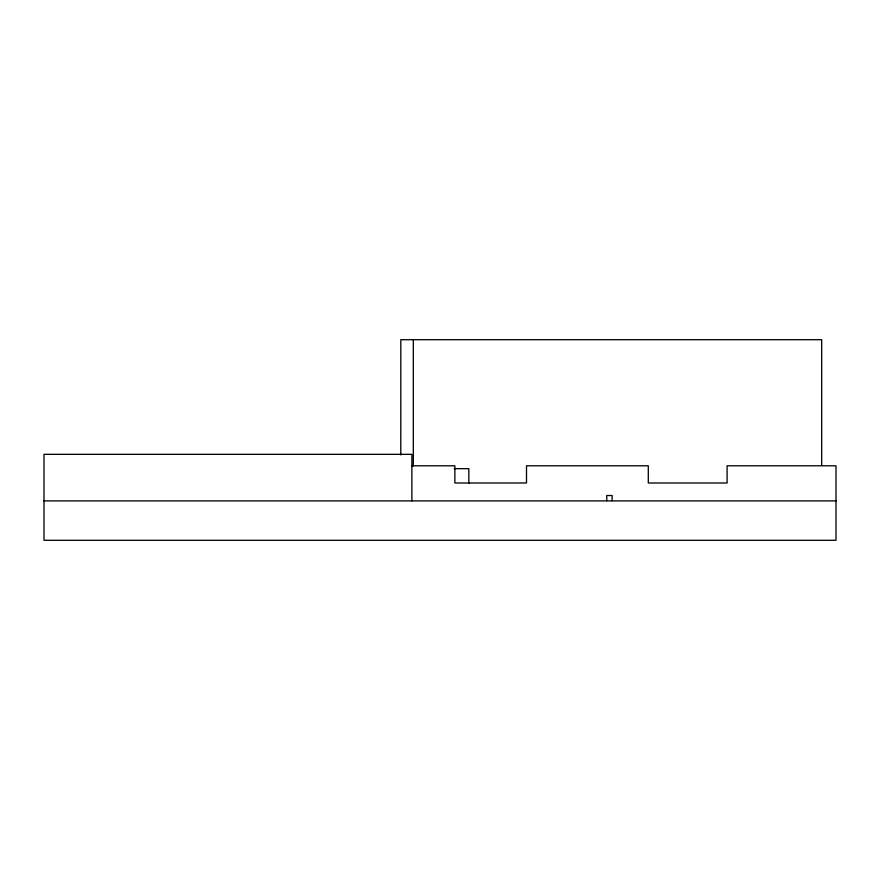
<?xml version="1.0" encoding="UTF-8"?>
<svg xmlns="http://www.w3.org/2000/svg" width="880" height="880" viewBox="0 0 880 880"><rect width="100%" height="100%" fill="white"/><g stroke="black" fill="none" stroke-linecap="round" stroke-linejoin="round"><path stroke-width="1.32" d="M400.785 454.938L400.829 339.702L821.667 339.702L821.667 465.3M411.884 465.795L454.861 465.795L454.861 482.988L526.504 482.988L526.504 465.795L648.296 465.795L648.296 482.988L727.1 482.988L727.1 465.795L836 465.795L836 540.298L44 540.298L44 454.333L411.884 454.333L411.884 500.896M454.201 468.655L468.831 468.655L468.831 483.428M44 500.896L836 500.896M612.117 500.731L612.117 495.517L606.749 495.517L606.749 500.731M413.314 339.702L413.314 465.916"/></g></svg>
